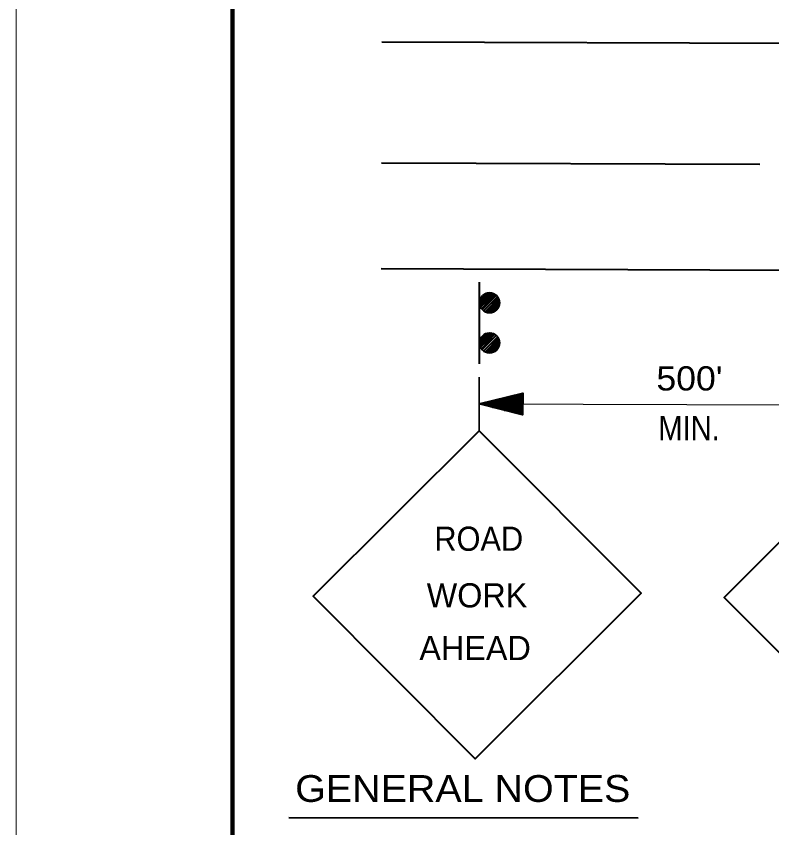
# Model space of a CAD drawing. Extents: x 3.071 to 3.988, y -0.6 to 0.108.
# Drawn here: x 3.0711 to 3.2167, y -0.2416 to -0.0851 of the extents above; entities that cross this region are included whole.
import ezdxf
from ezdxf.enums import TextEntityAlignment as Align

# ---------------------------------------------------------------- set-up
doc = ezdxf.new("R2010")
doc.units = 0
doc.header["$LTSCALE"] = 0.0021
for name, color, linetype, lineweight in [('1', 7, 'Continuous', 35), ('10', 7, 'Continuous', 35), ('2', 7, 'Continuous', 13), ('9', 7, 'Continuous', 25)]:
    doc.layers.add(name, color=color, linetype=linetype, lineweight=lineweight)

msp = doc.modelspace()

# ---------------------------------------------------------------- linework, layer by layer
at = {"layer": '1', "lineweight": 40}
for p, q in [((3.141583, -0.09), (3.938667, -0.093083)), ((3.1415, -0.113333), (3.214417, -0.113583)), ((3.141417, -0.13375), (3.9385, -0.136833)), ((3.123667, -0.239583), (3.191, -0.239667))]:
    msp.add_line(p, q, dxfattribs=at)
at = {"layer": '1'}
for p, q in [((3.160417, -0.14025), (3.162333, -0.138333)), ((3.160417, -0.14), (3.162083, -0.138333)), ((3.160417, -0.140417), (3.1625, -0.138333)), ((3.160417, -0.140667), (3.16275, -0.138333)), ((3.160417, -0.140917), (3.162917, -0.138417)), ((3.1605, -0.139667), (3.161667, -0.138417)), ((3.160583, -0.141), (3.163083, -0.1385)), ((3.160667, -0.141167), (3.16325, -0.138583)), ((3.16075, -0.141417), (3.163417, -0.138667)), ((3.160833, -0.141583), (3.163583, -0.138833)), ((3.160917, -0.141667), (3.163667, -0.138917)), ((3.161167, -0.141833), (3.163917, -0.139083)), ((3.16125, -0.141917), (3.164, -0.139167)), ((3.161417, -0.142083), (3.164083, -0.139417)), ((3.161667, -0.142083), (3.164167, -0.139583)), ((3.161917, -0.142167), (3.16425, -0.13975)), ((3.162083, -0.142167), (3.16425, -0.14)), ((3.16225, -0.142167), (3.164333, -0.140167)), ((3.162417, -0.14225), (3.16425, -0.140417)), ((3.16275, -0.142167), (3.16425, -0.140667)), ((3.163, -0.142167), (3.164167, -0.140917)), ((3.160417, -0.148), (3.162333, -0.146083)), ((3.160417, -0.14775), (3.162083, -0.146083)), ((3.160417, -0.148167), (3.1625, -0.146083)), ((3.160417, -0.148417), (3.16275, -0.146083)), ((3.160417, -0.148667), (3.162917, -0.146167)), ((3.1605, -0.147417), (3.161667, -0.146167)), ((3.160583, -0.14875), (3.163083, -0.14625)), ((3.160667, -0.148917), (3.16325, -0.146333)), ((3.16075, -0.149167), (3.163417, -0.146417)), ((3.160833, -0.149333), (3.163583, -0.146583)), ((3.160917, -0.149417), (3.163667, -0.146667)), ((3.161167, -0.149583), (3.163917, -0.146833)), ((3.16125, -0.149667), (3.164, -0.146917)), ((3.161417, -0.149833), (3.164083, -0.147167)), ((3.161667, -0.149833), (3.164167, -0.147333)), ((3.161917, -0.149917), (3.16425, -0.1475)), ((3.162083, -0.149917), (3.16425, -0.14775)), ((3.16225, -0.149917), (3.164333, -0.147917)), ((3.162417, -0.15), (3.16425, -0.148167)), ((3.16275, -0.149917), (3.16425, -0.148417)), ((3.163, -0.149917), (3.164167, -0.148667)), ((3.160333, -0.165), (3.160333, -0.154667))]:
    msp.add_line(p, q, dxfattribs=at)
at = {"layer": '1', "lineweight": 25}
msp.add_line((3.160333, -0.159833), (3.239583, -0.160083), dxfattribs=at)
at = {"layer": '1', "lineweight": 100}
msp.add_lwpolyline([(3.946083, 0.0565), (3.11275, 0.0565), (3.11275, -0.558167)], dxfattribs=at)
at = {"layer": '1', "lineweight": 40}
msp.add_lwpolyline([(3.160417, -0.152083), (3.160417, -0.14425), (3.160417, -0.136333)], dxfattribs=at)
for points in [[(3.160333, -0.165), (3.128333, -0.196917), (3.159583, -0.22825), (3.191583, -0.196333)], [(3.239583, -0.16525), (3.207583, -0.197167), (3.238833, -0.2285), (3.270833, -0.196583)]]:
    msp.add_lwpolyline(points, close=True, dxfattribs=at)
at = {"layer": '1'}
for centre in [(3.162333, -0.140333), (3.162333, -0.148083)]:
    msp.add_circle(centre, 0.001956, dxfattribs=at)
at = {"layer": '10'}
for p, q in [((3.16875, -0.159833), (3.160333, -0.159833)), ((3.16875, -0.160083), (3.164083, -0.159917)), ((3.164083, -0.160083), (3.16875, -0.16025)), ((3.164083, -0.16025), (3.16875, -0.160417)), ((3.164167, -0.15975), (3.16875, -0.159917)), ((3.16875, -0.161083), (3.164417, -0.160833))]:
    msp.add_line(p, q, dxfattribs=at)
for points in [[(3.16875, -0.15775), (3.168667, -0.161917), (3.160333, -0.159833)], [(3.16875, -0.15775), (3.160333, -0.159833), (3.16875, -0.15775)]]:
    msp.add_lwpolyline(points, dxfattribs=at)
msp.add_lwpolyline([(3.160333, -0.159833), (3.16875, -0.15775), (3.168667, -0.161917), (3.16875, -0.15775)], close=True, dxfattribs=at)
at = {"layer": '2'}
msp.add_line((3.071083, 0.1085), (3.071083, -0.599833), dxfattribs=at)
at = {"layer": '9'}
for p, q in [((3.16775, -0.158), (3.16875, -0.158083)), ((3.16825, -0.157917), (3.16875, -0.157917)), ((3.16125, -0.159583), (3.164167, -0.15975)), ((3.16175, -0.1595), (3.164167, -0.159583)), ((3.162333, -0.159333), (3.164167, -0.159417)), ((3.162833, -0.15925), (3.164167, -0.15925)), ((3.163417, -0.159083), (3.164167, -0.159083)), ((3.163917, -0.158917), (3.164167, -0.159)), ((3.164167, -0.159), (3.16875, -0.159167)), ((3.164167, -0.159083), (3.16875, -0.159333)), ((3.164167, -0.15925), (3.16875, -0.1595)), ((3.164167, -0.159417), (3.16875, -0.159667)), ((3.164167, -0.159583), (3.16875, -0.159833)), ((3.1645, -0.158833), (3.16875, -0.159)), ((3.165, -0.158667), (3.16875, -0.158833)), ((3.165583, -0.158583), (3.16875, -0.158667)), ((3.166083, -0.158417), (3.16875, -0.1585)), ((3.166667, -0.15825), (3.16875, -0.158417)), ((3.167167, -0.158167), (3.16875, -0.15825)), ((3.160583, -0.159917), (3.164083, -0.160083)), ((3.160667, -0.15975), (3.164083, -0.159917)), ((3.161333, -0.160083), (3.164083, -0.16025)), ((3.162083, -0.16025), (3.164083, -0.160333)), ((3.162917, -0.1605), (3.164083, -0.1605)), ((3.163667, -0.160667), (3.164083, -0.160667)), ((3.164083, -0.160333), (3.16875, -0.160583)), ((3.164083, -0.1605), (3.16875, -0.16075)), ((3.164083, -0.160667), (3.16875, -0.160917)), ((3.165167, -0.161083), (3.16875, -0.16125)), ((3.165917, -0.16125), (3.16875, -0.161333)), ((3.166667, -0.161417), (3.16875, -0.1615)), ((3.167417, -0.161583), (3.168667, -0.161667)), ((3.168167, -0.161833), (3.168667, -0.161833))]:
    msp.add_line(p, q, dxfattribs=at)
at = {"layer": '9', "lineweight": 40}
msp.add_lwpolyline([(3.160333, -0.159833), (3.16875, -0.15775), (3.168667, -0.161917)], close=True, dxfattribs=at)

# ---------------------------------------------------------------- texts
at = {"layer": '1'}
for s, height, width, p in [("500'", 0.004666, 1.1, (3.200875, -0.15725)), ('MIN.', 0.004666, 0.9, (3.200792, -0.166833)), ('ROAD', 0.004666, 0.95, (3.16025, -0.188167)), ('GENERAL NOTES', 0.005167, 1.1, (3.157167, -0.236583))]:
    msp.add_text(s, height=height, dxfattribs=dict(at, width=width)).set_placement(p, align=Align.CENTER)
for s, p in [('WORK', (3.159917, -0.199083)), ('AHEAD', (3.159542, -0.20925))]:
    msp.add_text(s, height=0.004666, dxfattribs=at).set_placement(p, align=Align.CENTER)

doc.saveas('drawing.dxf')
